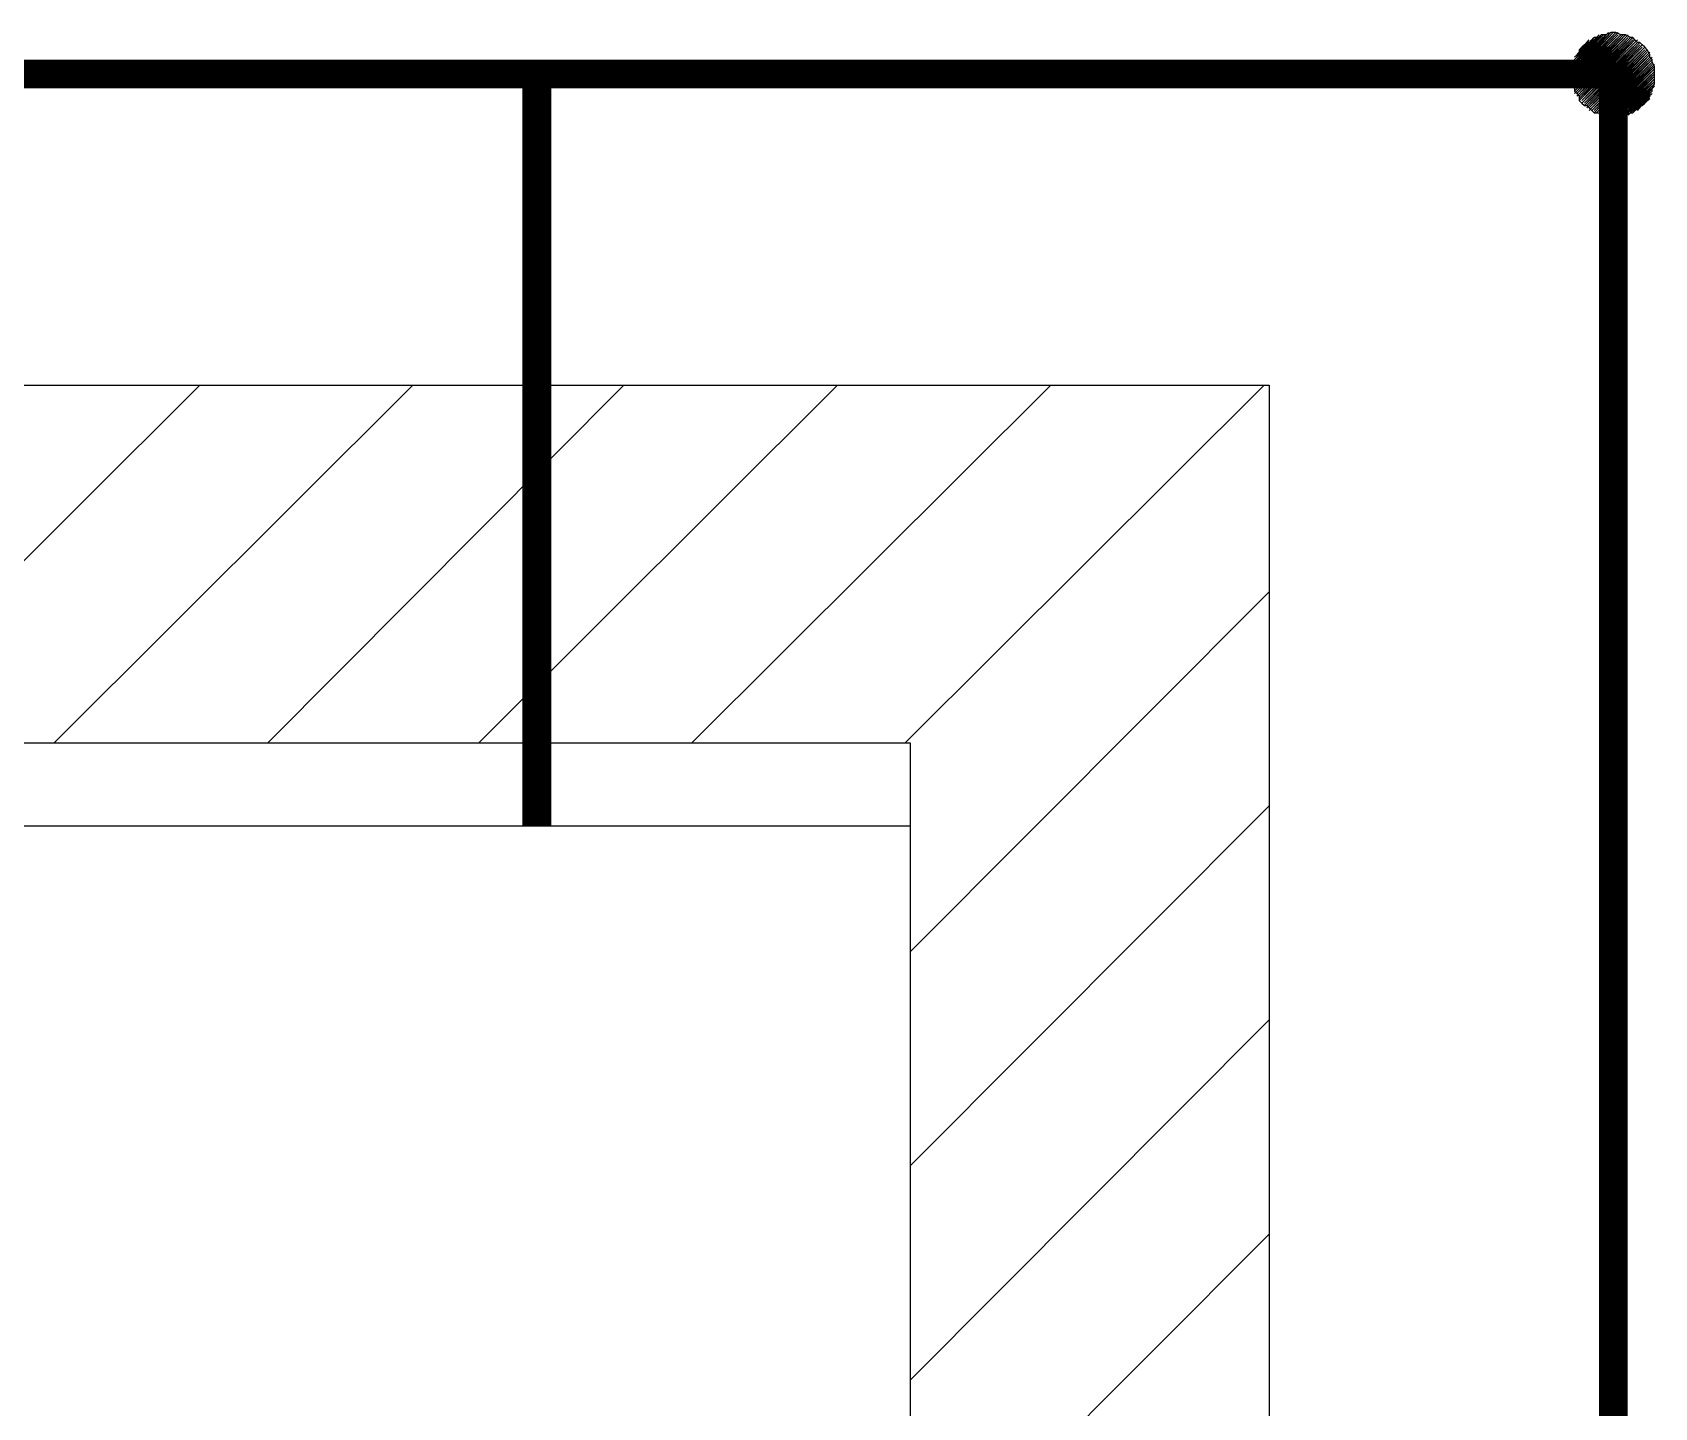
# Model space of a CAD drawing. Extents: x 2969 to 3809, y -1283 to -33.
# Drawn here: x 3130.3 to 3165.49, y -893.44 to -863.62 of the extents above; entities that cross this region are included whole.
import ezdxf

# ---------------------------------------------------------------- set-up
doc = ezdxf.new("R2010")
doc.units = 0
doc.header["$LTSCALE"] = 10
for name, color, linetype in [('填充', 8, 'Continuous'), ('轮廓', 7, 'Continuous'), ('钢筋', 4, 'Continuous')]:
    doc.layers.add(name, color=color, linetype=linetype)

msp = doc.modelspace()

# ---------------------------------------------------------------- linework, layer by layer
at = {"layer": '填充'}
for points in [[(3126.138, -879.024), (3133.926, -871.267)], [(3130.77, -879.024), (3138.548, -871.267)], [(3135.399, -879.024), (3143.125, -871.267)], [(3139.977, -879.024), (3147.758, -871.267)], [(3144.598, -879.024), (3152.386, -871.267)], [(3149.23, -879.024), (3157.018, -871.267)], [(3149.336, -883.559), (3157.124, -875.751)], [(3149.336, -888.199), (3157.124, -880.391)], [(3149.336, -892.843), (3157.124, -885.035)], [(3149.336, -897.484), (3157.124, -889.676)]]:
    msp.add_lwpolyline(points, dxfattribs=at)
at = {"layer": '轮廓'}
for points in [[(3079.005, -871.267), (3157.124, -871.267)], [(3157.124, -871.267), (3157.124, -915.628)], [(3086.739, -879.024), (3149.336, -879.024)], [(3149.336, -879.024), (3149.336, -907.819)], [(3086.739, -880.821), (3149.336, -880.821)]]:
    msp.add_lwpolyline(points, dxfattribs=at)
at = {"layer": '钢筋'}
for points in [[(3165.486, -864.519), (3165.486, -864.464), (3165.486, -864.41), (3165.486, -864.359), (3165.436, -864.26), (3165.436, -864.205), (3165.381, -864.155), (3165.381, -864.1), (3165.326, -863.994), (3165.275, -863.94), (3165.221, -863.888), (3165.17, -863.834), (3165.115, -863.834), (3165.061, -863.779), (3165.017, -863.728), (3164.963, -863.728), (3164.857, -863.673), (3164.803, -863.673), (3164.752, -863.673), (3164.646, -863.619), (3164.592, -863.619), (3164.538, -863.619), (3164.432, -863.673), (3164.378, -863.673), (3164.327, -863.673), (3164.283, -863.728), (3164.174, -863.728), (3164.123, -863.779), (3164.069, -863.834), (3164.014, -863.834), (3163.963, -863.888), (3163.909, -863.94), (3163.854, -863.994), (3163.854, -864.1), (3163.803, -864.155), (3163.749, -864.205), (3163.749, -864.26), (3163.698, -864.359), (3163.698, -864.41), (3163.698, -864.464), (3163.698, -864.519), (3163.698, -864.625), (3163.698, -864.68), (3163.698, -864.731), (3163.749, -864.84), (3163.749, -864.891), (3163.803, -864.946), (3163.854, -864.997), (3163.854, -865.095), (3163.909, -865.15), (3163.963, -865.204), (3164.014, -865.204), (3164.069, -865.256), (3164.123, -865.31), (3164.174, -865.361), (3164.283, -865.361), (3164.327, -865.416), (3164.378, -865.416), (3164.432, -865.416), (3164.538, -865.471), (3164.592, -865.471), (3164.646, -865.471), (3164.752, -865.416), (3164.803, -865.416), (3164.857, -865.416), (3164.963, -865.361), (3165.017, -865.361), (3165.061, -865.31), (3165.115, -865.256), (3165.17, -865.204), (3165.221, -865.204), (3165.275, -865.15), (3165.326, -865.095), (3165.381, -864.997), (3165.381, -864.946), (3165.436, -864.891), (3165.436, -864.84), (3165.486, -864.731), (3165.486, -864.68), (3165.486, -864.625), (3165.486, -864.519)], [(3163.698, -864.464), (3164.486, -863.619)], [(3163.698, -864.464), (3164.486, -863.619)], [(3163.698, -864.464), (3164.486, -863.619)], [(3163.698, -864.464), (3164.486, -863.619)], [(3163.698, -864.464), (3164.486, -863.619)], [(3163.698, -864.464), (3164.486, -863.619)], [(3163.698, -864.464), (3164.486, -863.619)], [(3163.698, -864.464), (3164.538, -863.619)], [(3163.698, -864.464), (3164.538, -863.619)], [(3163.698, -864.464), (3164.538, -863.619)], [(3163.698, -864.464), (3164.538, -863.619)], [(3163.698, -864.464), (3164.538, -863.619)], [(3163.698, -864.464), (3164.538, -863.619)], [(3163.698, -864.464), (3164.538, -863.619)], [(3163.698, -864.464), (3164.538, -863.619)], [(3163.698, -864.464), (3164.538, -863.619)], [(3163.698, -864.464), (3164.538, -863.619)], [(3163.698, -864.464), (3164.538, -863.619)], [(3163.698, -864.464), (3164.538, -863.619)], [(3163.698, -864.519), (3164.538, -863.619)], [(3163.698, -864.519), (3164.538, -863.619)], [(3163.698, -864.519), (3164.538, -863.619)], [(3163.698, -864.519), (3164.538, -863.619)], [(3163.698, -864.519), (3164.538, -863.619)], [(3163.698, -864.519), (3164.538, -863.619)], [(3163.698, -864.519), (3164.538, -863.619)], [(3163.698, -864.519), (3164.538, -863.619)], [(3163.698, -864.519), (3164.538, -863.619)], [(3163.698, -864.519), (3164.592, -863.619)], [(3163.698, -864.519), (3164.592, -863.619)], [(3163.698, -864.519), (3164.592, -863.619)], [(3163.698, -864.519), (3164.592, -863.619)], [(3163.698, -864.519), (3164.592, -863.619)], [(3163.698, -864.519), (3164.592, -863.619)], [(3163.698, -864.519), (3164.592, -863.619)], [(3163.698, -864.519), (3164.592, -863.619)], [(3163.698, -864.519), (3164.592, -863.619)], [(3163.698, -864.519), (3164.592, -863.619)], [(3163.698, -864.519), (3164.592, -863.619)], [(3163.698, -864.519), (3164.592, -863.619)], [(3163.698, -864.519), (3164.592, -863.619)], [(3163.698, -864.57), (3164.592, -863.619)], [(3163.698, -864.57), (3164.592, -863.619)], [(3163.698, -864.57), (3164.592, -863.619)], [(3163.698, -864.57), (3164.592, -863.619)], [(3163.698, -864.57), (3164.592, -863.619)], [(3163.698, -864.57), (3164.592, -863.619)], [(3163.698, -864.57), (3164.592, -863.619)], [(3163.698, -864.57), (3164.592, -863.619)], [(3163.698, -864.57), (3164.592, -863.619)], [(3163.698, -864.57), (3164.592, -863.619)], [(3163.698, -864.57), (3164.646, -863.619)], [(3163.698, -864.57), (3164.646, -863.619)], [(3163.698, -864.57), (3164.646, -863.619)], [(3163.698, -864.57), (3164.646, -863.619)], [(3163.698, -864.57), (3164.646, -863.619)], [(3163.698, -864.57), (3164.646, -863.619)], [(3163.698, -864.57), (3164.646, -863.619)], [(3163.698, -864.57), (3164.646, -863.619)], [(3163.698, -864.57), (3164.646, -863.619)], [(3163.698, -864.57), (3164.646, -863.619)], [(3163.698, -864.57), (3164.646, -863.619)], [(3163.698, -864.57), (3164.646, -863.619)], [(3163.698, -864.57), (3164.646, -863.619)], [(3163.698, -864.625), (3164.646, -863.619)], [(3163.698, -864.625), (3164.646, -863.619)], [(3163.698, -864.625), (3164.646, -863.619)], [(3163.698, -864.625), (3164.646, -863.619)], [(3163.698, -864.625), (3164.646, -863.619)], [(3163.698, -864.625), (3164.646, -863.619)], [(3163.698, -864.625), (3164.646, -863.619)], [(3163.698, -864.625), (3164.646, -863.619)], [(3163.698, -864.625), (3164.646, -863.619)], [(3163.698, -864.625), (3164.646, -863.619)], [(3163.698, -864.625), (3164.646, -863.619)], [(3163.698, -864.625), (3164.697, -863.619)], [(3163.698, -864.625), (3164.697, -863.619)], [(3163.698, -864.625), (3164.697, -863.619)], [(3163.698, -864.625), (3164.697, -863.619)], [(3163.698, -864.625), (3164.697, -863.619)], [(3163.698, -864.625), (3164.697, -863.619)], [(3163.698, -864.625), (3164.697, -863.619)], [(3163.698, -864.625), (3164.697, -863.619)], [(3163.698, -864.625), (3164.697, -863.619)], [(3163.698, -864.625), (3164.697, -863.619)], [(3163.698, -864.625), (3164.697, -863.619)], [(3163.698, -864.625), (3164.697, -863.619)], [(3163.698, -864.315), (3164.378, -863.673)], [(3163.698, -864.315), (3164.378, -863.673)], [(3163.698, -864.315), (3164.378, -863.673)], [(3163.698, -864.359), (3164.378, -863.673)], [(3163.698, -864.359), (3164.378, -863.673)], [(3163.698, -864.359), (3164.378, -863.673)], [(3163.698, -864.359), (3164.378, -863.673)], [(3163.698, -864.359), (3164.378, -863.673)], [(3163.698, -864.359), (3164.378, -863.673)], [(3163.698, -864.359), (3164.378, -863.673)], [(3163.698, -864.359), (3164.432, -863.673)], [(3163.698, -864.359), (3164.432, -863.673)], [(3163.698, -864.359), (3164.432, -863.673)], [(3163.698, -864.359), (3164.432, -863.673)], [(3163.698, -864.359), (3164.432, -863.673)], [(3163.698, -864.359), (3164.432, -863.673)], [(3163.698, -864.359), (3164.432, -863.673)], [(3163.698, -864.359), (3164.432, -863.673)], [(3163.698, -864.359), (3164.432, -863.673)], [(3163.698, -864.359), (3164.432, -863.673)], [(3163.698, -864.359), (3164.432, -863.673)], [(3163.698, -864.41), (3164.432, -863.673)], [(3163.698, -864.41), (3164.432, -863.673)], [(3163.698, -864.41), (3164.432, -863.673)], [(3163.698, -864.41), (3164.432, -863.673)], [(3163.698, -864.41), (3164.432, -863.673)], [(3163.698, -864.41), (3164.432, -863.673)], [(3163.698, -864.41), (3164.432, -863.673)], [(3163.698, -864.41), (3164.432, -863.673)], [(3163.698, -864.41), (3164.486, -863.673)], [(3163.698, -864.41), (3164.486, -863.673)], [(3163.698, -864.41), (3164.486, -863.673)], [(3163.698, -864.41), (3164.486, -863.673)], [(3163.698, -864.41), (3164.486, -863.673)], [(3163.698, -864.41), (3164.486, -863.673)], [(3163.698, -864.41), (3164.486, -863.673)], [(3163.698, -864.41), (3164.486, -863.673)], [(3163.698, -864.41), (3164.486, -863.673)], [(3163.698, -864.41), (3164.486, -863.673)], [(3163.698, -864.41), (3164.486, -863.673)], [(3163.698, -864.464), (3164.486, -863.673)], [(3163.698, -864.464), (3164.486, -863.673)], [(3163.698, -864.625), (3164.697, -863.673)], [(3163.698, -864.625), (3164.697, -863.673)], [(3163.698, -864.68), (3164.697, -863.673)], [(3163.698, -864.68), (3164.697, -863.673)], [(3163.698, -864.68), (3164.697, -863.673)], [(3163.698, -864.68), (3164.697, -863.673)], [(3163.698, -864.68), (3164.697, -863.673)], [(3163.698, -864.68), (3164.697, -863.673)], [(3163.698, -864.68), (3164.697, -863.673)], [(3163.698, -864.68), (3164.697, -863.673)], [(3163.698, -864.68), (3164.697, -863.673)], [(3163.698, -864.68), (3164.697, -863.673)], [(3163.698, -864.68), (3164.697, -863.673)], [(3163.698, -864.68), (3164.752, -863.673)], [(3163.698, -864.68), (3164.752, -863.673)], [(3163.698, -864.68), (3164.752, -863.673)], [(3163.698, -864.68), (3164.752, -863.673)], [(3163.698, -864.68), (3164.752, -863.673)], [(3163.698, -864.68), (3164.752, -863.673)], [(3163.698, -864.68), (3164.752, -863.673)], [(3163.698, -864.68), (3164.752, -863.673)], [(3163.698, -864.68), (3164.752, -863.673)], [(3163.698, -864.68), (3164.752, -863.673)], [(3163.698, -864.68), (3164.752, -863.673)], [(3163.698, -864.68), (3164.752, -863.673)], [(3163.698, -864.68), (3164.752, -863.673)], [(3163.698, -864.68), (3164.752, -863.673)], [(3163.698, -864.68), (3164.752, -863.673)], [(3163.698, -864.731), (3164.752, -863.673)], [(3163.698, -864.731), (3164.752, -863.673)], [(3163.698, -864.731), (3164.752, -863.673)], [(3163.698, -864.731), (3164.752, -863.673)], [(3163.698, -864.731), (3164.752, -863.673)], [(3163.698, -864.731), (3164.752, -863.673)], [(3163.698, -864.731), (3164.752, -863.673)], [(3163.698, -864.731), (3164.752, -863.673)], [(3163.698, -864.731), (3164.752, -863.673)], [(3163.698, -864.731), (3164.752, -863.673)], [(3163.698, -864.731), (3164.752, -863.673)], [(3163.698, -864.731), (3164.752, -863.673)], [(3163.698, -864.731), (3164.803, -863.673)], [(3163.698, -864.731), (3164.803, -863.673)], [(3163.698, -864.731), (3164.803, -863.673)], [(3163.698, -864.731), (3164.803, -863.673)], [(3163.698, -864.731), (3164.803, -863.673)], [(3163.698, -864.731), (3164.803, -863.673)], [(3163.698, -864.731), (3164.803, -863.673)], [(3163.698, -864.731), (3164.803, -863.673)], [(3163.698, -864.731), (3164.803, -863.673)], [(3163.698, -864.731), (3164.803, -863.673)], [(3163.698, -864.731), (3164.803, -863.673)], [(3163.698, -864.731), (3164.803, -863.673)], [(3163.698, -864.731), (3164.803, -863.673)], [(3163.698, -864.731), (3164.803, -863.673)], [(3163.698, -864.731), (3164.803, -863.673)], [(3163.698, -864.731), (3164.803, -863.673)], [(3163.698, -864.785), (3164.803, -863.673)], [(3163.698, -864.785), (3164.803, -863.673)], [(3163.698, -864.785), (3164.803, -863.673)], [(3163.698, -864.785), (3164.803, -863.673)], [(3163.749, -864.205), (3164.283, -863.673)], [(3163.749, -864.26), (3164.283, -863.673)], [(3163.749, -864.26), (3164.283, -863.673)], [(3163.749, -864.26), (3164.283, -863.673)], [(3163.749, -864.26), (3164.283, -863.673)], [(3163.749, -864.26), (3164.283, -863.673)], [(3163.749, -864.26), (3164.283, -863.673)], [(3163.749, -864.26), (3164.327, -863.673)], [(3163.749, -864.26), (3164.327, -863.673)], [(3163.749, -864.26), (3164.327, -863.673)], [(3163.749, -864.26), (3164.327, -863.673)], [(3163.749, -864.26), (3164.327, -863.673)], [(3163.749, -864.26), (3164.327, -863.673)], [(3163.749, -864.26), (3164.327, -863.673)], [(3163.749, -864.26), (3164.327, -863.673)], [(3163.749, -864.26), (3164.327, -863.673)], [(3163.749, -864.315), (3164.327, -863.673)], [(3163.749, -864.315), (3164.327, -863.673)], [(3163.749, -864.315), (3164.327, -863.673)], [(3163.749, -864.315), (3164.327, -863.673)], [(3163.749, -864.315), (3164.327, -863.673)], [(3163.749, -864.315), (3164.327, -863.673)], [(3163.749, -864.315), (3164.327, -863.673)], [(3163.749, -864.315), (3164.378, -863.673)], [(3163.749, -864.315), (3164.378, -863.673)], [(3163.749, -864.315), (3164.378, -863.673)], [(3163.749, -864.315), (3164.378, -863.673)], [(3163.749, -864.315), (3164.378, -863.673)], [(3163.749, -864.315), (3164.378, -863.673)], [(3163.749, -864.315), (3164.378, -863.673)], [(3163.749, -864.785), (3164.803, -863.673)], [(3163.749, -864.785), (3164.803, -863.673)], [(3163.749, -864.785), (3164.803, -863.673)], [(3163.749, -864.785), (3164.803, -863.673)], [(3163.749, -864.785), (3164.803, -863.673)], [(3163.749, -864.785), (3164.803, -863.673)], [(3163.749, -864.785), (3164.803, -863.673)], [(3163.749, -864.785), (3164.803, -863.673)], [(3163.749, -864.785), (3164.857, -863.673)], [(3163.749, -864.785), (3164.857, -863.673)], [(3163.749, -864.785), (3164.857, -863.673)], [(3163.749, -864.785), (3164.857, -863.673)], [(3163.749, -864.785), (3164.857, -863.673)], [(3163.749, -864.785), (3164.857, -863.673)], [(3163.749, -864.785), (3164.857, -863.673)], [(3163.749, -864.785), (3164.857, -863.673)], [(3163.749, -864.785), (3164.857, -863.673)], [(3163.749, -864.785), (3164.857, -863.673)], [(3163.749, -864.785), (3164.857, -863.673)], [(3163.749, -864.785), (3164.857, -863.673)], [(3163.749, -864.785), (3164.857, -863.673)], [(3163.749, -864.785), (3164.857, -863.673)], [(3163.749, -864.785), (3164.857, -863.673)], [(3163.749, -864.785), (3164.857, -863.673)], [(3163.749, -864.785), (3164.857, -863.673)], [(3163.749, -864.84), (3164.857, -863.673)], [(3163.749, -864.84), (3164.857, -863.673)], [(3163.749, -864.84), (3164.857, -863.673)], [(3163.749, -864.84), (3164.857, -863.673)], [(3163.749, -864.84), (3164.857, -863.673)], [(3163.749, -864.84), (3164.857, -863.673)], [(3163.749, -864.84), (3164.857, -863.673)], [(3163.749, -864.84), (3164.857, -863.673)], [(3163.749, -864.84), (3164.857, -863.673)], [(3163.749, -864.84), (3164.857, -863.673)], [(3163.749, -864.84), (3164.857, -863.673)], [(3163.749, -864.84), (3164.857, -863.673)], [(3163.749, -864.84), (3164.857, -863.673)], [(3163.749, -864.84), (3164.912, -863.673)], [(3163.749, -864.84), (3164.912, -863.673)], [(3163.749, -864.84), (3164.912, -863.673)], [(3163.749, -864.84), (3164.912, -863.673)], [(3163.749, -864.84), (3164.912, -863.673)], [(3163.749, -864.84), (3164.912, -863.673)], [(3163.749, -864.84), (3164.912, -863.673)], [(3163.749, -864.84), (3164.912, -863.673)], [(3163.749, -864.84), (3164.912, -863.673)], [(3163.749, -864.84), (3164.912, -863.673)], [(3163.749, -864.84), (3164.912, -863.673)], [(3163.749, -864.84), (3164.912, -863.673)], [(3163.749, -864.84), (3164.912, -863.673)], [(3163.749, -864.84), (3164.912, -863.673)], [(3163.749, -864.84), (3164.912, -863.673)], [(3163.749, -864.84), (3164.912, -863.673)], [(3163.749, -864.84), (3164.912, -863.673)], [(3163.749, -864.891), (3164.912, -863.673)], [(3163.749, -864.891), (3164.912, -863.673)], [(3163.749, -864.155), (3164.228, -863.728)], [(3163.749, -864.205), (3164.228, -863.728)], [(3163.749, -864.205), (3164.228, -863.728)], [(3163.749, -864.205), (3164.228, -863.728)], [(3163.749, -864.205), (3164.228, -863.728)], [(3163.749, -864.205), (3164.228, -863.728)], [(3163.749, -864.205), (3164.283, -863.728)], [(3163.749, -864.205), (3164.283, -863.728)], [(3163.749, -864.205), (3164.283, -863.728)], [(3163.749, -864.205), (3164.283, -863.728)], [(3163.749, -864.205), (3164.283, -863.728)], [(3163.749, -864.205), (3164.283, -863.728)], [(3163.749, -864.205), (3164.283, -863.728)], [(3163.749, -864.891), (3164.912, -863.728)], [(3163.749, -864.891), (3164.912, -863.728)], [(3163.749, -864.891), (3164.912, -863.728)], [(3163.749, -864.891), (3164.912, -863.728)], [(3163.749, -864.891), (3164.912, -863.728)], [(3163.749, -864.891), (3164.912, -863.728)], [(3163.749, -864.891), (3164.912, -863.728)], [(3163.749, -864.891), (3164.912, -863.728)], [(3163.749, -864.891), (3164.912, -863.728)], [(3163.749, -864.891), (3164.912, -863.728)], [(3163.749, -864.891), (3164.912, -863.728)], [(3163.749, -864.891), (3164.912, -863.728)], [(3163.749, -864.891), (3164.963, -863.728)], [(3163.749, -864.891), (3164.963, -863.728)], [(3163.749, -864.891), (3164.963, -863.728)], [(3163.749, -864.891), (3164.963, -863.728)], [(3163.749, -864.891), (3164.963, -863.728)], [(3163.749, -864.891), (3164.963, -863.728)], [(3163.749, -864.891), (3164.963, -863.728)], [(3163.749, -864.891), (3164.963, -863.728)], [(3163.749, -864.891), (3164.963, -863.728)], [(3163.749, -864.891), (3164.963, -863.728)], [(3163.749, -864.891), (3164.963, -863.728)], [(3163.749, -864.891), (3164.963, -863.728)], [(3163.749, -864.891), (3164.963, -863.728)], [(3163.749, -864.891), (3164.963, -863.728)], [(3163.749, -864.891), (3164.963, -863.728)], [(3163.749, -864.891), (3164.963, -863.728)], [(3163.749, -864.891), (3164.963, -863.728)], [(3163.749, -864.891), (3164.963, -863.728)], [(3163.749, -864.946), (3164.963, -863.728)], [(3163.803, -864.1), (3164.174, -863.728)], [(3163.803, -864.1), (3164.174, -863.728)], [(3163.803, -864.155), (3164.174, -863.728)], [(3163.803, -864.155), (3164.174, -863.728)], [(3163.803, -864.155), (3164.174, -863.728)], [(3163.803, -864.155), (3164.174, -863.728)], [(3163.803, -864.155), (3164.174, -863.728)], [(3163.803, -864.155), (3164.228, -863.728)], [(3163.803, -864.155), (3164.228, -863.728)], [(3163.803, -864.155), (3164.228, -863.728)], [(3163.803, -864.155), (3164.228, -863.728)], [(3163.803, -864.155), (3164.228, -863.728)], [(3163.803, -864.155), (3164.228, -863.728)], [(3163.803, -864.946), (3164.963, -863.728)], [(3163.803, -864.946), (3164.963, -863.728)], [(3163.803, -864.946), (3164.963, -863.728)], [(3163.803, -864.946), (3164.963, -863.728)], [(3163.803, -864.946), (3164.963, -863.728)], [(3163.803, -864.946), (3164.963, -863.728)], [(3163.803, -864.946), (3164.963, -863.728)], [(3163.803, -864.946), (3164.963, -863.728)], [(3163.803, -864.946), (3164.963, -863.728)], [(3163.803, -864.946), (3164.963, -863.728)], [(3163.803, -864.946), (3164.963, -863.728)], [(3163.803, -864.946), (3164.963, -863.728)], [(3163.803, -864.946), (3164.963, -863.728)], [(3163.803, -864.946), (3164.963, -863.728)], [(3163.803, -864.946), (3165.017, -863.728)], [(3163.803, -864.946), (3165.017, -863.728)], [(3163.803, -864.946), (3165.017, -863.728)], [(3163.803, -864.946), (3165.017, -863.728)], [(3163.803, -864.946), (3165.017, -863.728)], [(3163.803, -864.946), (3165.017, -863.728)], [(3163.803, -864.946), (3165.017, -863.728)], [(3163.803, -864.946), (3165.017, -863.728)], [(3163.803, -864.946), (3165.017, -863.728)], [(3163.803, -864.946), (3165.017, -863.728)], [(3163.803, -864.946), (3165.017, -863.728)], [(3163.803, -864.946), (3165.017, -863.728)], [(3163.803, -864.946), (3165.017, -863.728)], [(3163.803, -864.946), (3165.017, -863.728)], [(3163.803, -864.946), (3165.017, -863.728)], [(3163.803, -864.946), (3165.017, -863.728)], [(3163.803, -864.946), (3165.017, -863.728)], [(3163.803, -864.946), (3165.017, -863.728)], [(3163.803, -864.946), (3165.017, -863.728)], [(3163.803, -864.997), (3165.017, -863.728)], [(3163.803, -864.997), (3165.017, -863.728)], [(3163.803, -864.997), (3165.017, -863.728)], [(3163.803, -864.997), (3165.017, -863.728)], [(3163.803, -864.997), (3165.017, -863.728)], [(3163.803, -864.997), (3165.017, -863.728)], [(3163.803, -864.997), (3165.017, -863.728)], [(3163.803, -864.997), (3165.017, -863.728)], [(3163.803, -864.1), (3164.123, -863.779)], [(3163.803, -864.1), (3164.123, -863.779)], [(3163.803, -864.1), (3164.123, -863.779)], [(3163.803, -864.1), (3164.174, -863.779)], [(3163.803, -864.1), (3164.174, -863.779)], [(3163.803, -864.1), (3164.174, -863.779)], [(3163.803, -864.1), (3164.174, -863.779)], [(3163.803, -864.997), (3165.017, -863.779)], [(3163.803, -864.997), (3165.017, -863.779)], [(3163.803, -864.997), (3165.017, -863.779)], [(3163.803, -864.997), (3165.017, -863.779)], [(3163.803, -864.997), (3165.017, -863.779)], [(3163.803, -864.997), (3165.017, -863.779)], [(3163.803, -864.997), (3165.017, -863.779)], [(3163.803, -864.997), (3165.017, -863.779)], [(3163.803, -864.997), (3165.061, -863.779)], [(3163.803, -864.997), (3165.061, -863.779)], [(3163.803, -864.997), (3165.061, -863.779)], [(3163.803, -864.997), (3165.061, -863.779)], [(3163.803, -864.997), (3165.061, -863.779)], [(3163.803, -864.997), (3165.061, -863.779)], [(3163.803, -864.997), (3165.061, -863.779)], [(3163.803, -864.997), (3165.061, -863.779)], [(3163.803, -864.997), (3165.061, -863.779)], [(3163.803, -864.997), (3165.061, -863.779)], [(3163.803, -864.997), (3165.061, -863.779)], [(3163.803, -864.997), (3165.061, -863.779)], [(3163.803, -864.997), (3165.061, -863.779)], [(3163.803, -864.997), (3165.061, -863.779)], [(3163.803, -864.997), (3165.061, -863.779)], [(3163.803, -864.997), (3165.061, -863.779)], [(3163.803, -864.997), (3165.061, -863.779)], [(3163.854, -864.045), (3164.069, -863.779)], [(3163.854, -864.045), (3164.069, -863.779)], [(3163.854, -864.045), (3164.123, -863.779)], [(3163.854, -864.045), (3164.123, -863.779)], [(3163.854, -864.045), (3164.123, -863.779)], [(3163.854, -864.045), (3164.123, -863.779)], [(3163.854, -864.1), (3164.123, -863.779)], [(3163.854, -864.997), (3165.061, -863.779)], [(3163.854, -864.997), (3165.061, -863.779)], [(3163.854, -864.997), (3165.061, -863.779)], [(3163.854, -865.051), (3165.061, -863.779)], [(3163.854, -865.051), (3165.061, -863.779)], [(3163.854, -865.051), (3165.061, -863.779)], [(3163.854, -865.051), (3165.061, -863.779)], [(3163.854, -865.051), (3165.061, -863.779)], [(3163.854, -865.051), (3165.061, -863.779)], [(3163.854, -865.051), (3165.061, -863.779)], [(3163.854, -865.051), (3165.061, -863.779)], [(3163.854, -865.051), (3165.061, -863.779)], [(3163.854, -865.051), (3165.061, -863.779)], [(3163.854, -865.051), (3165.061, -863.779)], [(3163.854, -865.051), (3165.061, -863.779)], [(3163.854, -865.051), (3165.061, -863.779)], [(3163.854, -865.051), (3165.061, -863.779)], [(3163.854, -865.051), (3165.061, -863.779)], [(3163.854, -865.051), (3165.061, -863.779)], [(3163.854, -865.051), (3165.061, -863.779)], [(3163.854, -865.051), (3165.115, -863.779)], [(3163.854, -865.051), (3165.115, -863.779)], [(3163.854, -865.051), (3165.115, -863.779)], [(3163.854, -865.051), (3165.115, -863.779)], [(3163.854, -865.051), (3165.115, -863.779)], [(3163.854, -865.051), (3165.115, -863.779)], [(3163.854, -865.051), (3165.115, -863.779)], [(3163.854, -865.051), (3165.115, -863.779)], [(3163.854, -865.051), (3165.115, -863.779)], [(3163.854, -865.051), (3165.115, -863.779)], [(3163.854, -865.051), (3165.115, -863.779)], [(3163.854, -865.051), (3165.115, -863.779)], [(3163.854, -865.051), (3165.115, -863.779)], [(3163.854, -865.051), (3165.115, -863.779)], [(3163.854, -863.994), (3164.069, -863.834)], [(3163.854, -863.994), (3164.069, -863.834)], [(3163.854, -864.045), (3164.069, -863.834)], [(3163.854, -865.051), (3165.115, -863.834)], [(3163.854, -865.051), (3165.115, -863.834)], [(3163.854, -865.051), (3165.115, -863.834)], [(3163.854, -865.051), (3165.115, -863.834)], [(3163.854, -865.051), (3165.115, -863.834)], [(3163.854, -865.051), (3165.115, -863.834)], [(3163.854, -865.051), (3165.115, -863.834)], [(3163.854, -865.095), (3165.115, -863.834)], [(3163.854, -865.095), (3165.115, -863.834)], [(3163.854, -865.095), (3165.115, -863.834)], [(3163.854, -865.095), (3165.115, -863.834)], [(3163.854, -865.095), (3165.115, -863.834)], [(3163.854, -865.095), (3165.115, -863.834)], [(3163.854, -865.095), (3165.115, -863.834)], [(3163.854, -865.095), (3165.115, -863.834)], [(3163.854, -865.095), (3165.115, -863.834)], [(3163.854, -865.095), (3165.115, -863.834)], [(3163.854, -865.095), (3165.115, -863.834)], [(3163.854, -865.095), (3165.115, -863.834)], [(3163.854, -865.095), (3165.115, -863.834)], [(3163.854, -865.095), (3165.115, -863.834)], [(3163.854, -865.095), (3165.115, -863.834)], [(3163.909, -863.94), (3164.014, -863.834)], [(3163.909, -863.994), (3164.014, -863.834)], [(3163.909, -863.994), (3164.014, -863.834)], [(3163.909, -863.994), (3164.069, -863.834)], [(3163.909, -865.095), (3165.115, -863.834)], [(3163.909, -865.095), (3165.115, -863.834)], [(3163.909, -865.095), (3165.115, -863.834)], [(3163.909, -865.095), (3165.17, -863.834)], [(3163.909, -865.095), (3165.17, -863.834)], [(3163.909, -865.095), (3165.17, -863.834)], [(3163.909, -865.095), (3165.17, -863.834)], [(3163.909, -865.095), (3165.17, -863.834)], [(3163.909, -865.095), (3165.17, -863.834)], [(3163.909, -865.095), (3165.17, -863.834)], [(3163.909, -865.095), (3165.17, -863.834)], [(3163.909, -865.095), (3165.17, -863.834)], [(3163.909, -865.095), (3165.17, -863.834)], [(3163.909, -865.095), (3165.17, -863.834)], [(3163.909, -865.095), (3165.17, -863.834)], [(3163.909, -865.095), (3165.17, -863.834)], [(3163.909, -865.095), (3165.17, -863.834)], [(3163.909, -865.095), (3165.17, -863.834)], [(3163.909, -865.095), (3165.17, -863.834)], [(3163.909, -865.095), (3165.17, -863.834)], [(3163.909, -865.095), (3165.17, -863.834)], [(3163.909, -865.095), (3165.17, -863.834)], [(3163.909, -865.095), (3165.17, -863.834)], [(3163.909, -865.095), (3165.17, -863.834)], [(3163.909, -865.095), (3165.17, -863.834)], [(3163.909, -865.15), (3165.17, -863.834)], [(3163.909, -865.15), (3165.17, -863.834)], [(3163.909, -865.15), (3165.17, -863.834)], [(3163.909, -865.15), (3165.17, -863.834)], [(3163.909, -865.15), (3165.17, -863.834)], [(3163.909, -863.94), (3164.014, -863.888)], [(3163.909, -865.15), (3165.17, -863.888)], [(3163.909, -865.15), (3165.17, -863.888)], [(3163.909, -865.15), (3165.17, -863.888)], [(3163.909, -865.15), (3165.17, -863.888)], [(3163.909, -865.15), (3165.17, -863.888)], [(3163.909, -865.15), (3165.17, -863.888)], [(3163.909, -865.15), (3165.17, -863.888)], [(3163.909, -865.15), (3165.17, -863.888)], [(3163.909, -865.15), (3165.17, -863.888)], [(3163.909, -865.15), (3165.17, -863.888)], [(3163.909, -865.15), (3165.17, -863.888)], [(3163.909, -865.15), (3165.17, -863.888)], [(3163.909, -865.15), (3165.17, -863.888)], [(3163.909, -865.15), (3165.17, -863.888)], [(3163.909, -865.15), (3165.221, -863.888)], [(3163.909, -865.15), (3165.221, -863.888)], [(3163.909, -865.15), (3165.221, -863.888)], [(3163.909, -865.15), (3165.221, -863.888)], [(3163.909, -865.15), (3165.221, -863.888)], [(3163.909, -865.15), (3165.221, -863.888)], [(3163.963, -865.15), (3165.221, -863.888)], [(3163.963, -865.15), (3165.221, -863.888)], [(3163.963, -865.15), (3165.221, -863.888)], [(3163.963, -865.15), (3165.221, -863.888)], [(3163.963, -865.15), (3165.221, -863.888)], [(3163.963, -865.15), (3165.221, -863.888)], [(3163.963, -865.15), (3165.221, -863.888)], [(3163.963, -865.15), (3165.221, -863.888)], [(3163.963, -865.15), (3165.221, -863.888)], [(3163.963, -865.15), (3165.221, -863.888)], [(3163.963, -865.15), (3165.221, -863.888)], [(3163.963, -865.15), (3165.221, -863.888)], [(3163.963, -865.15), (3165.221, -863.888)], [(3163.963, -865.15), (3165.221, -863.888)], [(3163.963, -865.15), (3165.221, -863.888)], [(3163.963, -865.15), (3165.221, -863.888)], [(3163.963, -865.15), (3165.221, -863.888)], [(3163.963, -865.15), (3165.221, -863.888)], [(3163.963, -865.15), (3165.221, -863.888)], [(3163.963, -865.204), (3165.221, -863.888)], [(3163.963, -865.204), (3165.221, -863.888)], [(3163.963, -865.204), (3165.221, -863.888)], [(3163.963, -865.204), (3165.221, -863.888)], [(3163.963, -865.204), (3165.221, -863.888)], [(3163.963, -865.204), (3165.221, -863.888)], [(3163.963, -865.204), (3165.221, -863.888)], [(3163.963, -865.204), (3165.221, -863.888)], [(3163.963, -865.204), (3165.221, -863.94)], [(3163.963, -865.204), (3165.221, -863.94)], [(3163.963, -865.204), (3165.221, -863.94)], [(3163.963, -865.204), (3165.221, -863.94)], [(3163.963, -865.204), (3165.221, -863.94)], [(3163.963, -865.204), (3165.221, -863.94)], [(3163.963, -865.204), (3165.221, -863.94)], [(3163.963, -865.204), (3165.221, -863.94)], [(3163.963, -865.204), (3165.221, -863.94)], [(3163.963, -865.204), (3165.221, -863.94)], [(3163.963, -865.204), (3165.221, -863.94)], [(3163.963, -865.204), (3165.221, -863.94)], [(3163.963, -865.204), (3165.221, -863.94)], [(3163.963, -865.204), (3165.275, -863.94)], [(3163.963, -865.204), (3165.275, -863.94)], [(3163.963, -865.204), (3165.275, -863.94)], [(3163.963, -865.204), (3165.275, -863.94)], [(3163.963, -865.204), (3165.275, -863.94)], [(3163.963, -865.204), (3165.275, -863.94)], [(3164.014, -865.204), (3165.275, -863.94)], [(3164.014, -865.204), (3165.275, -863.94)], [(3164.014, -865.204), (3165.275, -863.94)], [(3164.014, -865.204), (3165.275, -863.94)], [(3164.014, -865.204), (3165.275, -863.94)], [(3164.014, -865.204), (3165.275, -863.94)], [(3164.014, -865.204), (3165.275, -863.94)], [(3164.014, -865.204), (3165.275, -863.94)], [(3164.014, -865.204), (3165.275, -863.94)], [(3164.014, -865.204), (3165.275, -863.94)], [(3164.014, -865.204), (3165.275, -863.94)], [(3164.014, -865.204), (3165.275, -863.94)], [(3164.014, -865.204), (3165.275, -863.94)], [(3164.014, -865.204), (3165.275, -863.94)], [(3164.014, -865.204), (3165.275, -863.94)], [(3164.014, -865.204), (3165.275, -863.94)], [(3164.014, -865.204), (3165.275, -863.94)], [(3164.014, -865.204), (3165.275, -863.94)], [(3164.014, -865.204), (3165.275, -863.94)], [(3164.014, -865.204), (3165.275, -863.94)], [(3164.014, -865.256), (3165.275, -863.94)], [(3164.014, -865.256), (3165.275, -863.94)], [(3164.014, -865.256), (3165.275, -863.94)], [(3164.014, -865.256), (3165.275, -863.94)], [(3164.014, -865.256), (3165.275, -863.94)], [(3164.014, -865.256), (3165.275, -863.994)], [(3164.014, -865.256), (3165.275, -863.994)], [(3164.014, -865.256), (3165.275, -863.994)], [(3164.014, -865.256), (3165.275, -863.994)], [(3164.014, -865.256), (3165.275, -863.994)], [(3164.014, -865.256), (3165.275, -863.994)], [(3164.014, -865.256), (3165.275, -863.994)], [(3164.014, -865.256), (3165.275, -863.994)], [(3164.014, -865.256), (3165.275, -863.994)], [(3164.014, -865.256), (3165.275, -863.994)], [(3164.014, -865.256), (3165.275, -863.994)], [(3164.014, -865.256), (3165.275, -863.994)], [(3164.014, -865.256), (3165.275, -863.994)], [(3164.014, -865.256), (3165.275, -863.994)], [(3164.014, -865.256), (3165.275, -863.994)], [(3164.014, -865.256), (3165.275, -863.994)], [(3164.014, -865.256), (3165.275, -863.994)], [(3164.069, -865.256), (3165.275, -863.994)], [(3164.069, -865.256), (3165.326, -863.994)], [(3164.069, -865.256), (3165.326, -863.994)], [(3164.069, -865.256), (3165.326, -863.994)], [(3164.069, -865.256), (3165.326, -863.994)], [(3164.069, -865.256), (3165.326, -863.994)], [(3164.069, -865.256), (3165.326, -863.994)], [(3164.069, -865.256), (3165.326, -863.994)], [(3164.069, -865.256), (3165.326, -863.994)], [(3164.069, -865.256), (3165.326, -863.994)], [(3164.069, -865.256), (3165.326, -863.994)], [(3164.069, -865.256), (3165.326, -863.994)], [(3164.069, -865.256), (3165.326, -863.994)], [(3164.069, -865.256), (3165.326, -863.994)], [(3164.069, -865.256), (3165.326, -863.994)], [(3164.069, -865.256), (3165.326, -863.994)], [(3164.069, -865.256), (3165.326, -863.994)], [(3164.069, -865.256), (3165.326, -863.994)], [(3164.069, -865.256), (3165.326, -863.994)], [(3164.069, -865.256), (3165.326, -863.994)], [(3164.069, -865.256), (3165.326, -863.994)], [(3164.069, -865.256), (3165.326, -863.994)], [(3164.069, -865.256), (3165.326, -863.994)], [(3164.069, -865.256), (3165.326, -864.045)], [(3164.069, -865.256), (3165.326, -864.045)], [(3164.069, -865.256), (3165.326, -864.045)], [(3164.069, -865.256), (3165.326, -864.045)], [(3164.069, -865.256), (3165.326, -864.045)], [(3164.069, -865.256), (3165.326, -864.045)], [(3164.069, -865.256), (3165.326, -864.045)], [(3164.069, -865.31), (3165.326, -864.045)], [(3164.069, -865.31), (3165.326, -864.045)], [(3164.069, -865.31), (3165.326, -864.045)], [(3164.069, -865.31), (3165.326, -864.045)], [(3164.069, -865.31), (3165.326, -864.045)], [(3164.069, -865.31), (3165.326, -864.045)], [(3164.069, -865.31), (3165.326, -864.045)], [(3164.069, -865.31), (3165.326, -864.045)], [(3164.069, -865.31), (3165.326, -864.045)], [(3164.123, -865.31), (3165.326, -864.045)], [(3164.123, -865.31), (3165.326, -864.045)], [(3164.123, -865.31), (3165.326, -864.045)], [(3164.123, -865.31), (3165.326, -864.045)], [(3164.123, -865.31), (3165.326, -864.045)], [(3164.123, -865.31), (3165.326, -864.045)], [(3164.123, -865.31), (3165.326, -864.045)], [(3164.123, -865.31), (3165.326, -864.045)], [(3164.123, -865.31), (3165.326, -864.045)], [(3164.123, -865.31), (3165.326, -864.045)], [(3164.123, -865.31), (3165.326, -864.045)], [(3164.123, -865.31), (3165.326, -864.045)], [(3164.123, -865.31), (3165.326, -864.045)], [(3164.123, -865.31), (3165.326, -864.045)], [(3164.123, -865.31), (3165.326, -864.045)], [(3164.123, -865.31), (3165.326, -864.045)], [(3164.123, -865.31), (3165.326, -864.045)], [(3164.123, -865.31), (3165.381, -864.045)], [(3164.123, -865.31), (3165.381, -864.045)], [(3164.123, -865.31), (3165.381, -864.045)], [(3164.123, -865.31), (3165.381, -864.045)], [(3164.123, -865.31), (3165.381, -864.045)], [(3164.123, -865.31), (3165.381, -864.1)], [(3164.123, -865.31), (3165.381, -864.1)], [(3164.123, -865.31), (3165.381, -864.1)], [(3164.123, -865.31), (3165.381, -864.1)], [(3164.123, -865.31), (3165.381, -864.1)], [(3164.123, -865.31), (3165.381, -864.1)], [(3164.123, -865.31), (3165.381, -864.1)], [(3164.123, -865.31), (3165.381, -864.1)], [(3164.123, -865.31), (3165.381, -864.1)], [(3164.123, -865.31), (3165.381, -864.1)], [(3164.123, -865.31), (3165.381, -864.1)], [(3164.123, -865.31), (3165.381, -864.1)], [(3164.123, -865.31), (3165.381, -864.1)], [(3164.123, -865.31), (3165.381, -864.1)], [(3164.123, -865.31), (3165.381, -864.1)], [(3164.174, -865.31), (3165.381, -864.1)], [(3164.174, -865.31), (3165.381, -864.1)], [(3164.174, -865.31), (3165.381, -864.1)], [(3164.174, -865.31), (3165.381, -864.1)], [(3164.174, -865.31), (3165.381, -864.1)], [(3164.174, -865.31), (3165.381, -864.1)], [(3164.174, -865.31), (3165.381, -864.1)], [(3164.174, -865.31), (3165.381, -864.1)], [(3164.174, -865.31), (3165.381, -864.1)], [(3164.174, -865.31), (3165.381, -864.1)], [(3164.174, -865.31), (3165.381, -864.1)], [(3164.174, -865.31), (3165.381, -864.1)], [(3164.174, -865.31), (3165.381, -864.1)], [(3164.174, -865.31), (3165.381, -864.1)], [(3164.174, -865.361), (3165.381, -864.1)], [(3164.174, -865.361), (3165.381, -864.1)], [(3164.174, -865.361), (3165.381, -864.1)], [(3164.174, -865.361), (3165.381, -864.1)], [(3164.174, -865.361), (3165.381, -864.1)], [(3164.174, -865.361), (3165.381, -864.1)], [(3164.174, -865.361), (3165.381, -864.1)], [(3164.174, -865.361), (3165.381, -864.155)], [(3164.174, -865.361), (3165.381, -864.155)], [(3164.174, -865.361), (3165.381, -864.155)], [(3164.174, -865.361), (3165.381, -864.155)], [(3164.174, -865.361), (3165.381, -864.155)], [(3164.174, -865.361), (3165.381, -864.155)], [(3164.174, -865.361), (3165.381, -864.155)], [(3164.174, -865.361), (3165.381, -864.155)], [(3164.174, -865.361), (3165.381, -864.155)], [(3164.174, -865.361), (3165.381, -864.155)], [(3164.174, -865.361), (3165.381, -864.155)], [(3164.174, -865.361), (3165.381, -864.155)], [(3164.174, -865.361), (3165.381, -864.155)], [(3164.174, -865.361), (3165.381, -864.155)], [(3164.228, -865.361), (3165.381, -864.155)], [(3164.228, -865.361), (3165.381, -864.155)], [(3164.228, -865.361), (3165.381, -864.155)], [(3164.228, -865.361), (3165.381, -864.155)], [(3164.228, -865.361), (3165.381, -864.155)], [(3164.228, -865.361), (3165.381, -864.155)], [(3164.228, -865.361), (3165.381, -864.155)], [(3164.228, -865.361), (3165.381, -864.155)], [(3164.228, -865.361), (3165.381, -864.155)], [(3164.228, -865.361), (3165.436, -864.155)], [(3164.228, -865.361), (3165.436, -864.155)], [(3164.228, -865.361), (3165.436, -864.155)], [(3164.228, -865.361), (3165.436, -864.155)], [(3164.228, -865.361), (3165.436, -864.155)], [(3164.228, -865.361), (3165.436, -864.155)], [(3164.228, -865.361), (3165.436, -864.155)], [(3164.228, -865.361), (3165.436, -864.155)], [(3164.228, -865.361), (3165.436, -864.155)], [(3164.228, -865.361), (3165.436, -864.155)], [(3164.228, -865.361), (3165.436, -864.155)], [(3164.228, -865.361), (3165.436, -864.205)], [(3164.228, -865.361), (3165.436, -864.205)], [(3164.228, -865.361), (3165.436, -864.205)], [(3164.228, -865.361), (3165.436, -864.205)], [(3164.228, -865.361), (3165.436, -864.205)], [(3164.228, -865.361), (3165.436, -864.205)], [(3164.228, -865.361), (3165.436, -864.205)], [(3164.228, -865.361), (3165.436, -864.205)], [(3164.228, -865.361), (3165.436, -864.205)], [(3164.228, -865.361), (3165.436, -864.205)], [(3164.228, -865.361), (3165.436, -864.205)], [(3164.228, -865.361), (3165.436, -864.205)], [(3164.228, -865.361), (3165.436, -864.205)], [(3164.283, -865.361), (3165.436, -864.205)], [(3164.283, -865.361), (3165.436, -864.205)], [(3164.283, -865.361), (3165.436, -864.205)], [(3164.283, -865.361), (3165.436, -864.205)], [(3164.283, -865.361), (3165.436, -864.205)], [(3164.283, -865.361), (3165.436, -864.205)], [(3164.283, -865.361), (3165.436, -864.205)], [(3164.283, -865.361), (3165.436, -864.205)], [(3164.283, -865.361), (3165.436, -864.205)], [(3164.283, -865.361), (3165.436, -864.205)], [(3164.283, -865.361), (3165.436, -864.205)], [(3164.283, -865.361), (3165.436, -864.205)], [(3164.283, -865.361), (3165.436, -864.205)], [(3164.283, -865.361), (3165.436, -864.205)], [(3164.283, -865.361), (3165.436, -864.205)], [(3164.283, -865.361), (3165.436, -864.205)], [(3164.283, -865.361), (3165.436, -864.205)], [(3164.283, -865.361), (3165.436, -864.205)], [(3164.283, -865.416), (3165.436, -864.205)], [(3164.283, -865.416), (3165.436, -864.26)], [(3164.283, -865.416), (3165.436, -864.26)], [(3164.283, -865.416), (3165.436, -864.26)], [(3164.283, -865.416), (3165.436, -864.26)], [(3164.283, -865.416), (3165.436, -864.26)], [(3164.283, -865.416), (3165.436, -864.26)], [(3164.283, -865.416), (3165.436, -864.26)], [(3164.283, -865.416), (3165.436, -864.26)], [(3164.283, -865.416), (3165.436, -864.26)], [(3164.283, -865.416), (3165.436, -864.26)], [(3164.283, -865.416), (3165.436, -864.26)], [(3164.283, -865.416), (3165.436, -864.26)], [(3164.283, -865.416), (3165.436, -864.26)], [(3164.327, -865.416), (3165.436, -864.26)], [(3164.327, -865.416), (3165.436, -864.26)], [(3164.327, -865.416), (3165.436, -864.26)], [(3164.327, -865.416), (3165.436, -864.26)], [(3164.327, -865.416), (3165.436, -864.26)], [(3164.327, -865.416), (3165.436, -864.26)], [(3164.327, -865.416), (3165.436, -864.26)], [(3164.327, -865.416), (3165.436, -864.26)], [(3164.327, -865.416), (3165.436, -864.26)], [(3164.327, -865.416), (3165.436, -864.26)], [(3164.327, -865.416), (3165.436, -864.26)], [(3164.327, -865.416), (3165.436, -864.26)], [(3164.327, -865.416), (3165.436, -864.26)], [(3164.327, -865.416), (3165.436, -864.26)], [(3164.327, -865.416), (3165.436, -864.26)], [(3164.327, -865.416), (3165.436, -864.26)], [(3164.327, -865.416), (3165.436, -864.26)], [(3164.327, -865.416), (3165.436, -864.315)], [(3164.327, -865.416), (3165.436, -864.315)], [(3164.327, -865.416), (3165.436, -864.315)], [(3164.327, -865.416), (3165.436, -864.315)], [(3164.327, -865.416), (3165.436, -864.315)], [(3164.327, -865.416), (3165.436, -864.315)], [(3164.327, -865.416), (3165.436, -864.315)], [(3164.327, -865.416), (3165.436, -864.315)], [(3164.327, -865.416), (3165.436, -864.315)], [(3164.327, -865.416), (3165.436, -864.315)], [(3164.327, -865.416), (3165.436, -864.315)], [(3164.327, -865.416), (3165.486, -864.315)], [(3164.327, -865.416), (3165.486, -864.315)], [(3164.378, -865.416), (3165.486, -864.315)], [(3164.378, -865.416), (3165.486, -864.315)], [(3164.378, -865.416), (3165.486, -864.315)], [(3164.378, -865.416), (3165.486, -864.315)], [(3164.378, -865.416), (3165.486, -864.315)], [(3164.378, -865.416), (3165.486, -864.315)], [(3164.378, -865.416), (3165.486, -864.315)], [(3164.378, -865.416), (3165.486, -864.315)], [(3164.378, -865.416), (3165.486, -864.315)], [(3164.378, -865.416), (3165.486, -864.315)], [(3164.378, -865.416), (3165.486, -864.315)], [(3164.378, -865.416), (3165.486, -864.315)], [(3164.378, -865.416), (3165.486, -864.315)], [(3164.378, -865.416), (3165.486, -864.315)], [(3164.378, -865.416), (3165.486, -864.315)], [(3164.378, -865.416), (3165.486, -864.315)], [(3164.378, -865.416), (3165.486, -864.359)], [(3164.378, -865.416), (3165.486, -864.359)], [(3164.378, -865.416), (3165.486, -864.359)], [(3164.378, -865.416), (3165.486, -864.359)], [(3164.378, -865.416), (3165.486, -864.359)], [(3164.378, -865.416), (3165.486, -864.359)], [(3164.378, -865.416), (3165.486, -864.359)], [(3164.378, -865.416), (3165.486, -864.359)], [(3164.378, -865.416), (3165.486, -864.359)], [(3164.378, -865.416), (3165.486, -864.359)], [(3164.378, -865.416), (3165.486, -864.359)], [(3164.378, -865.416), (3165.486, -864.359)], [(3164.432, -865.416), (3165.486, -864.359)], [(3164.432, -865.416), (3165.486, -864.359)], [(3164.432, -865.416), (3165.486, -864.359)], [(3164.432, -865.416), (3165.486, -864.359)], [(3164.432, -865.416), (3165.486, -864.359)], [(3164.432, -865.416), (3165.486, -864.359)], [(3164.432, -865.416), (3165.486, -864.359)], [(3164.432, -865.416), (3165.486, -864.359)], [(3164.432, -865.416), (3165.486, -864.359)], [(3164.432, -865.416), (3165.486, -864.359)], [(3164.432, -865.416), (3165.486, -864.359)], [(3164.432, -865.416), (3165.486, -864.359)], [(3164.432, -865.416), (3165.486, -864.359)], [(3164.432, -865.416), (3165.486, -864.359)], [(3164.432, -865.416), (3165.486, -864.359)], [(3164.432, -865.416), (3165.486, -864.359)], [(3164.432, -865.416), (3165.486, -864.41)], [(3164.432, -865.416), (3165.486, -864.41)], [(3164.432, -865.416), (3165.486, -864.41)], [(3164.432, -865.416), (3165.486, -864.41)], [(3164.432, -865.416), (3165.486, -864.41)], [(3164.432, -865.416), (3165.486, -864.41)], [(3164.432, -865.416), (3165.486, -864.41)], [(3164.432, -865.416), (3165.486, -864.41)], [(3164.432, -865.416), (3165.486, -864.41)], [(3164.432, -865.416), (3165.486, -864.41)], [(3164.432, -865.416), (3165.486, -864.41)], [(3164.486, -865.416), (3165.486, -864.41)], [(3164.486, -865.416), (3165.486, -864.41)], [(3164.486, -865.416), (3165.486, -864.41)], [(3164.486, -865.416), (3165.486, -864.41)], [(3164.486, -865.416), (3165.486, -864.41)], [(3164.486, -865.416), (3165.486, -864.41)], [(3164.486, -865.416), (3165.486, -864.41)], [(3164.486, -865.416), (3165.486, -864.41)], [(3164.486, -865.416), (3165.486, -864.41)], [(3164.486, -865.416), (3165.486, -864.41)], [(3164.486, -865.416), (3165.486, -864.41)], [(3164.486, -865.416), (3165.486, -864.41)], [(3164.486, -865.416), (3165.486, -864.41)], [(3164.486, -865.416), (3165.486, -864.41)], [(3164.486, -865.416), (3165.486, -864.41)], [(3164.486, -865.416), (3165.486, -864.464)], [(3164.486, -865.416), (3165.486, -864.464)], [(3164.486, -865.416), (3165.486, -864.464)], [(3164.486, -865.416), (3165.486, -864.464)], [(3164.486, -865.471), (3165.486, -864.464)], [(3164.486, -865.471), (3165.486, -864.464)], [(3164.486, -865.471), (3165.486, -864.464)], [(3164.486, -865.471), (3165.486, -864.464)], [(3164.486, -865.471), (3165.486, -864.464)], [(3164.486, -865.471), (3165.486, -864.464)], [(3164.486, -865.471), (3165.486, -864.464)], [(3164.538, -865.471), (3165.486, -864.464)], [(3164.538, -865.471), (3165.486, -864.464)], [(3164.538, -865.471), (3165.486, -864.464)], [(3164.538, -865.471), (3165.486, -864.464)], [(3164.538, -865.471), (3165.486, -864.464)], [(3164.538, -865.471), (3165.486, -864.464)], [(3164.538, -865.471), (3165.486, -864.464)], [(3164.538, -865.471), (3165.486, -864.464)], [(3164.538, -865.471), (3165.486, -864.464)], [(3164.538, -865.471), (3165.486, -864.464)], [(3164.538, -865.471), (3165.486, -864.464)], [(3164.538, -865.471), (3165.486, -864.464)], [(3164.538, -865.471), (3165.486, -864.464)], [(3164.538, -865.471), (3165.486, -864.464)], [(3164.538, -865.471), (3165.486, -864.519)], [(3164.538, -865.471), (3165.486, -864.519)], [(3164.538, -865.471), (3165.486, -864.519)], [(3164.538, -865.471), (3165.486, -864.519)], [(3164.538, -865.471), (3165.486, -864.519)], [(3164.538, -865.471), (3165.486, -864.519)], [(3164.538, -865.471), (3165.486, -864.519)], [(3164.538, -865.471), (3165.486, -864.519)], [(3164.538, -865.471), (3165.486, -864.519)], [(3164.538, -865.471), (3165.486, -864.519)], [(3164.592, -865.471), (3165.486, -864.519)], [(3164.592, -865.471), (3165.486, -864.519)], [(3164.592, -865.471), (3165.486, -864.519)], [(3164.592, -865.471), (3165.486, -864.519)], [(3164.592, -865.471), (3165.486, -864.519)], [(3164.592, -865.471), (3165.486, -864.519)], [(3164.592, -865.471), (3165.486, -864.519)], [(3164.592, -865.471), (3165.486, -864.519)], [(3164.592, -865.471), (3165.486, -864.519)], [(3164.592, -865.471), (3165.486, -864.519)], [(3164.592, -865.471), (3165.486, -864.519)], [(3164.592, -865.471), (3165.486, -864.519)], [(3164.592, -865.471), (3165.486, -864.519)], [(3164.592, -865.471), (3165.486, -864.57)], [(3164.592, -865.471), (3165.486, -864.57)], [(3164.592, -865.471), (3165.486, -864.57)], [(3164.592, -865.471), (3165.486, -864.57)], [(3164.592, -865.471), (3165.486, -864.57)], [(3164.592, -865.471), (3165.486, -864.57)], [(3164.592, -865.471), (3165.486, -864.57)], [(3164.592, -865.471), (3165.486, -864.57)], [(3164.592, -865.471), (3165.486, -864.57)], [(3164.592, -865.471), (3165.486, -864.57)], [(3164.646, -865.471), (3165.486, -864.57)], [(3164.646, -865.471), (3165.486, -864.57)], [(3164.646, -865.471), (3165.486, -864.57)], [(3164.646, -865.471), (3165.486, -864.57)], [(3164.646, -865.471), (3165.486, -864.57)], [(3164.646, -865.471), (3165.486, -864.57)], [(3164.646, -865.471), (3165.486, -864.57)], [(3164.646, -865.471), (3165.486, -864.57)], [(3164.646, -865.471), (3165.486, -864.57)], [(3164.646, -865.471), (3165.486, -864.57)], [(3164.646, -865.471), (3165.486, -864.57)], [(3164.646, -865.471), (3165.486, -864.57)], [(3164.646, -865.471), (3165.486, -864.625)], [(3164.646, -865.471), (3165.486, -864.625)], [(3164.646, -865.471), (3165.486, -864.625)], [(3164.646, -865.471), (3165.486, -864.625)], [(3164.646, -865.471), (3165.486, -864.625)], [(3164.646, -865.471), (3165.486, -864.625)], [(3164.646, -865.471), (3165.486, -864.625)], [(3164.646, -865.471), (3165.486, -864.625)], [(3164.646, -865.471), (3165.486, -864.625)], [(3164.697, -865.471), (3165.486, -864.625)], [(3164.697, -865.471), (3165.486, -864.625)], [(3164.697, -865.471), (3165.486, -864.625)], [(3164.697, -865.471), (3165.486, -864.625)], [(3164.697, -865.471), (3165.486, -864.625)], [(3164.697, -865.471), (3165.486, -864.625)], [(3164.697, -865.471), (3165.486, -864.625)], [(3164.697, -865.471), (3165.486, -864.625)], [(3164.697, -865.416), (3165.486, -864.625)], [(3164.697, -865.416), (3165.486, -864.625)], [(3164.697, -865.416), (3165.486, -864.625)], [(3164.697, -865.416), (3165.486, -864.625)], [(3164.697, -865.416), (3165.486, -864.68)], [(3164.697, -865.416), (3165.486, -864.68)], [(3164.697, -865.416), (3165.486, -864.68)], [(3164.697, -865.416), (3165.486, -864.68)], [(3164.697, -865.416), (3165.486, -864.68)], [(3164.697, -865.416), (3165.486, -864.68)], [(3164.697, -865.416), (3165.486, -864.68)], [(3164.697, -865.416), (3165.486, -864.68)], [(3164.752, -865.416), (3165.486, -864.68)], [(3164.752, -865.416), (3165.486, -864.68)], [(3164.752, -865.416), (3165.486, -864.68)], [(3164.752, -865.416), (3165.486, -864.68)], [(3164.752, -865.416), (3165.486, -864.68)], [(3164.752, -865.416), (3165.486, -864.68)], [(3164.752, -865.416), (3165.486, -864.68)], [(3164.752, -865.416), (3165.486, -864.68)], [(3164.752, -865.416), (3165.486, -864.68)], [(3164.752, -865.416), (3165.486, -864.68)], [(3164.752, -865.416), (3165.486, -864.68)], [(3164.752, -865.416), (3165.486, -864.731)], [(3164.752, -865.416), (3165.486, -864.731)], [(3164.752, -865.416), (3165.486, -864.731)], [(3164.752, -865.416), (3165.486, -864.731)], [(3164.752, -865.416), (3165.486, -864.731)], [(3164.752, -865.416), (3165.486, -864.731)], [(3164.752, -865.416), (3165.486, -864.731)], [(3164.752, -865.416), (3165.486, -864.731)], [(3164.803, -865.416), (3165.486, -864.731)], [(3164.803, -865.416), (3165.486, -864.731)], [(3164.803, -865.416), (3165.486, -864.731)], [(3164.803, -865.416), (3165.486, -864.731)], [(3164.803, -865.416), (3165.486, -864.731)], [(3164.803, -865.416), (3165.486, -864.731)], [(3164.803, -865.416), (3165.486, -864.731)], [(3164.803, -865.416), (3165.486, -864.731)], [(3164.803, -865.416), (3165.486, -864.731)], [(3164.803, -865.416), (3165.486, -864.731)], [(3164.803, -865.416), (3165.486, -864.785)], [(3164.803, -865.416), (3165.486, -864.785)], [(3164.803, -865.416), (3165.486, -864.785)], [(3164.803, -865.416), (3165.486, -864.785)], [(3164.803, -865.416), (3165.486, -864.785)], [(3164.803, -865.416), (3165.486, -864.785)], [(3164.803, -865.416), (3165.486, -864.785)], [(3164.803, -865.416), (3165.486, -864.785)], [(3164.857, -865.416), (3165.486, -864.785)], [(3164.857, -865.416), (3165.486, -864.785)], [(3164.857, -865.416), (3165.486, -864.785)], [(3164.857, -865.416), (3165.436, -864.785)], [(3164.857, -865.416), (3165.436, -864.785)], [(3164.857, -865.416), (3165.436, -864.785)], [(3164.857, -865.416), (3165.436, -864.785)], [(3164.857, -865.416), (3165.436, -864.785)], [(3164.857, -865.416), (3165.436, -864.785)], [(3164.857, -865.416), (3165.436, -864.84)], [(3164.857, -865.416), (3165.436, -864.84)], [(3164.857, -865.416), (3165.436, -864.84)], [(3164.857, -865.416), (3165.436, -864.84)], [(3164.857, -865.416), (3165.436, -864.84)], [(3164.857, -865.416), (3165.436, -864.84)], [(3164.857, -865.416), (3165.436, -864.84)], [(3164.912, -865.416), (3165.436, -864.84)], [(3164.912, -865.416), (3165.436, -864.84)], [(3164.912, -865.416), (3165.436, -864.84)], [(3164.912, -865.416), (3165.436, -864.84)], [(3164.912, -865.416), (3165.436, -864.84)], [(3164.912, -865.416), (3165.436, -864.84)], [(3164.912, -865.416), (3165.436, -864.84)], [(3164.912, -865.416), (3165.436, -864.84)], [(3164.912, -865.361), (3165.436, -864.891)], [(3164.912, -865.361), (3165.436, -864.891)], [(3164.912, -865.361), (3165.436, -864.891)], [(3164.912, -865.361), (3165.436, -864.891)], [(3164.912, -865.361), (3165.436, -864.891)], [(3164.912, -865.361), (3165.436, -864.891)], [(3164.963, -865.361), (3165.436, -864.891)], [(3164.963, -865.361), (3165.436, -864.891)], [(3164.963, -865.361), (3165.436, -864.891)], [(3164.963, -865.361), (3165.436, -864.891)], [(3164.963, -865.361), (3165.436, -864.891)], [(3164.963, -865.361), (3165.436, -864.891)], [(3164.963, -865.361), (3165.436, -864.891)], [(3164.963, -865.361), (3165.436, -864.946)], [(3164.963, -865.361), (3165.436, -864.946)], [(3164.963, -865.361), (3165.436, -864.946)], [(3164.963, -865.361), (3165.436, -864.946)], [(3164.963, -865.361), (3165.381, -864.946)], [(3165.017, -865.361), (3165.381, -864.946)], [(3165.017, -865.361), (3165.381, -864.946)], [(3165.017, -865.361), (3165.381, -864.946)], [(3165.017, -865.361), (3165.381, -864.946)], [(3165.017, -865.361), (3165.381, -864.946)], [(3165.017, -865.361), (3165.381, -864.946)], [(3165.017, -865.361), (3165.381, -864.946)], [(3165.017, -865.361), (3165.381, -864.997)], [(3165.017, -865.361), (3165.381, -864.997)], [(3165.017, -865.31), (3165.381, -864.997)], [(3165.017, -865.31), (3165.381, -864.997)], [(3165.061, -865.31), (3165.381, -864.997)], [(3165.061, -865.31), (3165.381, -864.997)], [(3165.061, -865.31), (3165.381, -864.997)], [(3165.061, -865.31), (3165.381, -864.997)], [(3165.061, -865.31), (3165.381, -864.997)], [(3165.061, -865.31), (3165.381, -865.051)], [(3165.061, -865.31), (3165.381, -865.051)], [(3165.061, -865.31), (3165.326, -865.051)], [(3165.061, -865.31), (3165.326, -865.051)], [(3165.115, -865.31), (3165.326, -865.051)], [(3165.115, -865.31), (3165.326, -865.051)], [(3165.115, -865.31), (3165.326, -865.051)], [(3165.115, -865.256), (3165.326, -865.051)], [(3165.115, -865.256), (3165.326, -865.095)], [(3165.115, -865.256), (3165.326, -865.095)], [(3165.115, -865.256), (3165.326, -865.095)], [(3165.17, -865.256), (3165.275, -865.095)], [(3165.17, -865.256), (3165.275, -865.095)], [(3165.17, -865.204), (3165.275, -865.15)], [(3165.221, -865.204), (3165.275, -865.15)]]:
    msp.add_lwpolyline(points, dxfattribs=at)
at = {"layer": '钢筋', "const_width": 0.625}
for points in [[(3071.482, -864.519), (3164.592, -864.519)], [(3141.238, -864.519), (3141.238, -880.821)], [(3164.592, -864.519), (3164.592, -922.324)]]:
    msp.add_lwpolyline(points, dxfattribs=at)

doc.saveas('drawing.dxf')
